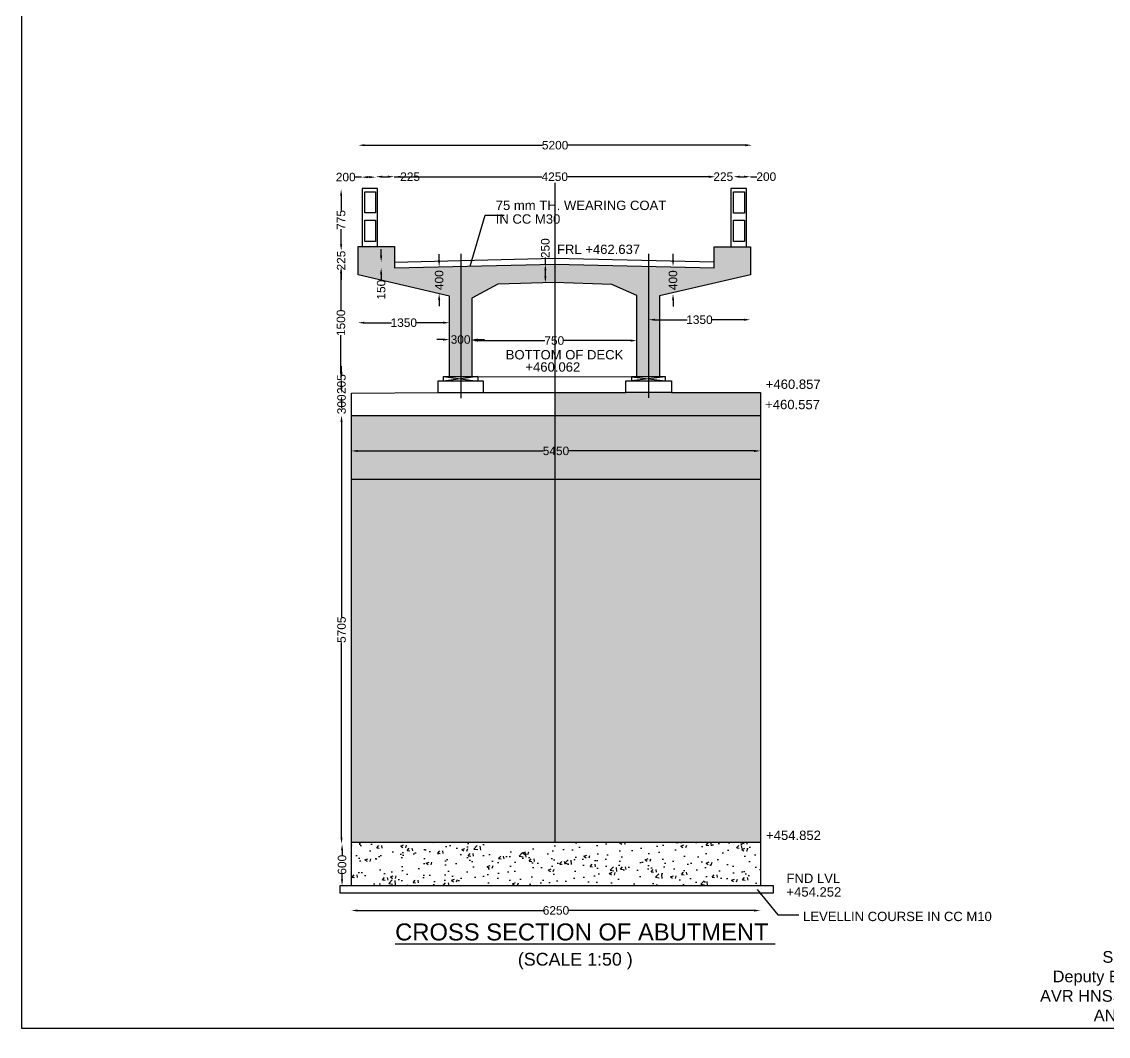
# Model space of a CAD drawing. Header units: millimetres. Extents: x 5124 to 2568158, y 2311 to 44431807.
# Drawn here: x 2534101 to 2546882, y 44407938 to 44419873 of the extents above; entities that cross this region are included whole.
import ezdxf

# ---------------------------------------------------------------- set-up
doc = ezdxf.new("R2010")
doc.units = ezdxf.units.MM
doc.header["$LTSCALE"] = 15
doc.header["$MEASUREMENT"] = 0
for name, color, linetype in [('DIMENSION', 7, 'Continuous'), ('DRAWING', 2, 'Continuous'), ('TEXT', 7, 'Continuous')]:
    doc.layers.add(name, color=color, linetype=linetype)
doc.styles.get("Standard").update_dxf_attribs({"font": 'arial.ttf', "height": 100})
doc.dimstyles.get("Standard").update_dxf_attribs({"dimtxt": 100, "dimasz": 75, "dimexe": 0.18, "dimexo": 0.0625, "dimgap": 0.09, "dimtad": 0, "dimdec": 0, "dimzin": 0, "dimdsep": 46, "dimtxsty": 'Standard', "dimcen": 0.09, "dimse1": 1, "dimse2": 1, "dimadec": 0, "dimazin": 0, "dimtfac": 1, "dimtdec": 0, "dimtofl": 0, "dimtmove": 0, "dimatfit": 3, "dimfxl": 1, "dimtolj": 1, "dimtzin": 0, "dimarcsym": 0})
pattern_1 = [(50, (0, 0), (358.6300913, -31.3760675), [37.5, -412.5]), (355, (0, 0), (-69.3756668, 376.096067), [30, -330]), (100.4514, (29.9, -2.6), (289.2546909, 344.719771), [31.870095, -350.571056]), (46.1842, (0, 100), (533.6205243, -82.759507), [56.25, -618.75]), (96.6356, (44.47, 93.1), (467.331353, 487.0589355), [47.805144, -525.8565]), (351.1842, (0, 100), (467.3309726, 487.0593005), [45, -495]), (21, (50, 75), (298.453526, -201.3094453), [37.5, -412.5]), (326, (50, 75), (121.657666, 362.5750225), [30, -330]), (71.4514, (74.87, 58.22), (420.1113143, 161.2652484), [31.870095, -350.571056]), (37.5, (0, 0), (6.07992766, 166.4469269), [0, -326, 0, -335, 0, -331.25]), (7.5, (0, 0), (131.5347687, 197.20585594), [0, -191, 0, -318.5, 0, -126.25]), (327.5, (-111.5, 0), (266.9112181, -11.27743587), [0, -125, 0, -390, 0, -517.5]), (317.5, (-161.5, 0), (291.5930847, 50.0524912), [0, -162.5, 0, -259, 0, -367.5])]

# ---------------------------------------------------------------- blocks, each defined once
blk = doc.blocks.new('*D54')
at = {"layer": 'Defpoints', "color": 0, "transparency": 16777216}
for p in [(2538061, 44418340), (2542689, 44418420), (2542689, 44418340)]:
    blk.add_point(p, dxfattribs=at)
at = {"layer": 'TEXT', "color": 0, "lineweight": -2, "transparency": 16777216}
for p, q in [((2538136, 44418420), (2540226, 44418420)), ((2542614, 44418420), (2540524, 44418420))]:
    blk.add_line(p, q, dxfattribs=at)
at = {"layer": 'TEXT', "color": 0, "transparency": 16777216}
for points in [[(2538136, 44418433), (2538136, 44418408), (2538061, 44418420)], [(2542614, 44418433), (2542614, 44418408), (2542689, 44418420)]]:
    blk.add_solid(points, dxfattribs=at)
at = {"layer": 'TEXT', "color": 0, "transparency": 16777216, "insert": (2540375, 44418420), "char_height": 100, "attachment_point": 5}
blk.add_mtext('\\A1;5200', dxfattribs=at)
blk = doc.blocks.new('*D55')
at = {"layer": 'Defpoints', "color": 0, "transparency": 16777216}
for p in [(2538098, 44418050), (2538266, 44418050), (2538266, 44418045)]:
    blk.add_point(p, dxfattribs=at)
at = {"layer": 'TEXT', "color": 0, "lineweight": -2, "transparency": 16777216}
for p, q in [((2538098, 44418045), (2538023, 44418045)), ((2538191, 44418045), (2538173, 44418045))]:
    blk.add_line(p, q, dxfattribs=at)
at = {"layer": 'TEXT', "color": 0, "transparency": 16777216}
for points in [[(2538173, 44418057), (2538173, 44418032), (2538098, 44418045)], [(2538191, 44418057), (2538191, 44418032), (2538266, 44418045)]]:
    blk.add_solid(points, dxfattribs=at)
at = {"layer": 'TEXT', "color": 0, "transparency": 16777216, "insert": (2537912, 44418045), "char_height": 100, "attachment_point": 5}
blk.add_mtext('\\A1;200', dxfattribs=at)
blk = doc.blocks.new('*D56')
at = {"layer": 'Defpoints', "color": 0, "transparency": 16777216}
for p in [(2538266, 44418050), (2538482, 44418050), (2538482, 44418050)]:
    blk.add_point(p, dxfattribs=at)
at = {"layer": 'TEXT', "color": 0, "lineweight": -2, "transparency": 16777216}
for p, q in [((2538341, 44418050), (2538407, 44418050)), ((2538482, 44418050), (2538557, 44418050))]:
    blk.add_line(p, q, dxfattribs=at)
at = {"layer": 'TEXT', "color": 0, "transparency": 16777216}
for points in [[(2538341, 44418062), (2538341, 44418037), (2538266, 44418050)], [(2538407, 44418062), (2538407, 44418037), (2538482, 44418050)]]:
    blk.add_solid(points, dxfattribs=at)
at = {"layer": 'TEXT', "color": 0, "transparency": 16777216, "insert": (2538669, 44418050), "char_height": 100, "attachment_point": 5}
blk.add_mtext('\\A1;225', dxfattribs=at)
blk = doc.blocks.new('*D57')
at = {"layer": 'Defpoints', "color": 0, "transparency": 16777216}
for p in [(2538482, 44418050), (2542261, 44418050), (2542261, 44418049)]:
    blk.add_point(p, dxfattribs=at)
at = {"layer": 'TEXT', "color": 0, "lineweight": -2, "transparency": 16777216}
for p, q in [((2538557, 44418049), (2540220, 44418049)), ((2542186, 44418049), (2540523, 44418049))]:
    blk.add_line(p, q, dxfattribs=at)
at = {"layer": 'TEXT', "color": 0, "transparency": 16777216}
for points in [[(2538557, 44418061), (2538557, 44418036), (2538482, 44418049)], [(2542186, 44418061), (2542186, 44418036), (2542261, 44418049)]]:
    blk.add_solid(points, dxfattribs=at)
at = {"layer": 'TEXT', "color": 0, "transparency": 16777216, "insert": (2540371, 44418049), "char_height": 100, "attachment_point": 5}
blk.add_mtext('\\A1;4250', dxfattribs=at)
blk = doc.blocks.new('*D58')
at = {"layer": 'Defpoints', "color": 0, "transparency": 16777216}
for p in [(2542255, 44418050), (2542472, 44418050), (2542472, 44418050)]:
    blk.add_point(p, dxfattribs=at)
at = {"layer": 'TEXT', "color": 0, "lineweight": -2, "transparency": 16777216}
for p, q in [((2542180, 44418050), (2542105, 44418050)), ((2542547, 44418050), (2542622, 44418050))]:
    blk.add_line(p, q, dxfattribs=at)
at = {"layer": 'TEXT', "color": 0, "transparency": 16777216}
for points in [[(2542180, 44418062), (2542180, 44418037), (2542255, 44418050)], [(2542547, 44418062), (2542547, 44418037), (2542472, 44418050)]]:
    blk.add_solid(points, dxfattribs=at)
at = {"layer": 'TEXT', "color": 0, "transparency": 16777216, "insert": (2542353, 44418050), "char_height": 100, "attachment_point": 5}
blk.add_mtext('\\A1;225', dxfattribs=at)
blk = doc.blocks.new('*D59')
at = {"layer": 'Defpoints', "color": 0, "transparency": 16777216}
for p in [(2542472, 44418050), (2542673, 44418054), (2542673, 44418050)]:
    blk.add_point(p, dxfattribs=at)
at = {"layer": 'TEXT', "color": 0, "lineweight": -2, "transparency": 16777216}
for p, q in [((2542547, 44418050), (2542598, 44418050)), ((2542673, 44418050), (2542748, 44418050))]:
    blk.add_line(p, q, dxfattribs=at)
at = {"layer": 'TEXT', "color": 0, "transparency": 16777216}
for points in [[(2542547, 44418062), (2542547, 44418037), (2542472, 44418050)], [(2542598, 44418062), (2542598, 44418037), (2542673, 44418050)]]:
    blk.add_solid(points, dxfattribs=at)
at = {"layer": 'TEXT', "color": 0, "transparency": 16777216, "insert": (2542859, 44418050), "char_height": 100, "attachment_point": 5}
blk.add_mtext('\\A1;200', dxfattribs=at)
blk = doc.blocks.new('*D60')
at = {"layer": 'Defpoints', "color": 0, "transparency": 16777216}
for p in [(2537872, 44417901), (2537858, 44417181), (2537867, 44417181)]:
    blk.add_point(p, dxfattribs=at)
at = {"layer": 'TEXT', "color": 0, "lineweight": -2, "transparency": 16777216}
for p, q in [((2537858, 44417826), (2537858, 44417652)), ((2537858, 44417256), (2537858, 44417431))]:
    blk.add_line(p, q, dxfattribs=at)
at = {"layer": 'TEXT', "color": 0, "transparency": 16777216}
for points in [[(2537845, 44417826), (2537870, 44417826), (2537858, 44417901)], [(2537845, 44417256), (2537870, 44417256), (2537858, 44417181)]]:
    blk.add_solid(points, dxfattribs=at)
at = {"layer": 'TEXT', "color": 0, "transparency": 16777216, "insert": (2537858, 44417541), "char_height": 100, "attachment_point": 5, "rotation": 90}
blk.add_mtext('\\A1;775', dxfattribs=at)
blk = doc.blocks.new('*D61')
at = {"layer": 'Defpoints', "color": 0, "transparency": 16777216}
for p in [(2537858, 44417181), (2537858, 44416988), (2537859, 44416988)]:
    blk.add_point(p, dxfattribs=at)
at = {"layer": 'TEXT', "color": 0, "lineweight": -2, "transparency": 16777216}
for p, q in [((2537859, 44417256), (2537859, 44417331)), ((2537859, 44416913), (2537859, 44416838))]:
    blk.add_line(p, q, dxfattribs=at)
at = {"layer": 'TEXT', "color": 0, "transparency": 16777216}
for points in [[(2537846, 44417256), (2537871, 44417256), (2537859, 44417181)], [(2537846, 44416913), (2537871, 44416913), (2537859, 44416988)]]:
    blk.add_solid(points, dxfattribs=at)
at = {"layer": 'TEXT', "color": 0, "transparency": 16777216, "insert": (2537859, 44417063), "char_height": 100, "attachment_point": 5, "rotation": 90}
blk.add_mtext('\\A1;225', dxfattribs=at)
blk = doc.blocks.new('*D62')
at = {"layer": 'Defpoints', "color": 0, "transparency": 16777216}
for p in [(2537858, 44416988), (2537856, 44415673), (2537858, 44415673)]:
    blk.add_point(p, dxfattribs=at)
at = {"layer": 'TEXT', "color": 0, "lineweight": -2, "transparency": 16777216}
for p, q in [((2537856, 44416913), (2537856, 44416475)), ((2537856, 44415748), (2537856, 44416186))]:
    blk.add_line(p, q, dxfattribs=at)
at = {"layer": 'TEXT', "color": 0, "transparency": 16777216}
for points in [[(2537844, 44416913), (2537869, 44416913), (2537856, 44416988)], [(2537844, 44415748), (2537869, 44415748), (2537856, 44415673)]]:
    blk.add_solid(points, dxfattribs=at)
at = {"layer": 'TEXT', "color": 0, "transparency": 16777216, "insert": (2537856, 44416331), "char_height": 100, "attachment_point": 5, "rotation": 90}
blk.add_mtext('\\A1;1500', dxfattribs=at)
blk = doc.blocks.new('*D63')
at = {"layer": 'Defpoints', "color": 0, "transparency": 16777216}
for p in [(2537858, 44415673), (2537858, 44415477), (2537862, 44415477)]:
    blk.add_point(p, dxfattribs=at)
at = {"layer": 'TEXT', "color": 0, "lineweight": -2, "transparency": 16777216}
for p, q in [((2537862, 44415748), (2537862, 44415823)), ((2537862, 44415402), (2537862, 44415327))]:
    blk.add_line(p, q, dxfattribs=at)
at = {"layer": 'TEXT', "color": 0, "transparency": 16777216}
for points in [[(2537850, 44415748), (2537875, 44415748), (2537862, 44415673)], [(2537850, 44415402), (2537875, 44415402), (2537862, 44415477)]]:
    blk.add_solid(points, dxfattribs=at)
at = {"layer": 'TEXT', "color": 0, "transparency": 16777216, "insert": (2537862, 44415610), "char_height": 100, "attachment_point": 5, "rotation": 90}
blk.add_mtext('\\A1;205', dxfattribs=at)
blk = doc.blocks.new('*D64')
at = {"layer": 'Defpoints', "color": 0, "transparency": 16777216}
for p in [(2537979, 44415503), (2537863, 44415241), (2537979, 44415241)]:
    blk.add_point(p, dxfattribs=at)
at = {"layer": 'TEXT', "color": 0, "lineweight": -2, "transparency": 16777216}
for p, q in [((2537863, 44415578), (2537863, 44415653)), ((2537863, 44415166), (2537863, 44415091))]:
    blk.add_line(p, q, dxfattribs=at)
at = {"layer": 'TEXT', "color": 0, "transparency": 16777216}
for points in [[(2537850, 44415578), (2537875, 44415578), (2537863, 44415503)], [(2537850, 44415166), (2537875, 44415166), (2537863, 44415241)]]:
    blk.add_solid(points, dxfattribs=at)
at = {"layer": 'TEXT', "color": 0, "transparency": 16777216, "insert": (2537863, 44415372), "char_height": 100, "attachment_point": 5, "rotation": 90}
blk.add_mtext('\\A1;300', dxfattribs=at)
blk = doc.blocks.new('*D65')
at = {"layer": 'Defpoints', "color": 0, "transparency": 16777216}
for p in [(2537863, 44415241), (2537863, 44410200), (2537863, 44410200)]:
    blk.add_point(p, dxfattribs=at)
at = {"layer": 'TEXT', "color": 0, "lineweight": -2, "transparency": 16777216}
for p, q in [((2537863, 44415166), (2537863, 44412870)), ((2537863, 44410275), (2537863, 44412571))]:
    blk.add_line(p, q, dxfattribs=at)
at = {"layer": 'TEXT', "color": 0, "transparency": 16777216}
for points in [[(2537850, 44415166), (2537875, 44415166), (2537863, 44415241)], [(2537850, 44410275), (2537875, 44410275), (2537863, 44410200)]]:
    blk.add_solid(points, dxfattribs=at)
at = {"layer": 'TEXT', "color": 0, "transparency": 16777216, "insert": (2537863, 44412721), "char_height": 100, "attachment_point": 5, "rotation": 90}
blk.add_mtext('\\A1;5705', dxfattribs=at)
blk = doc.blocks.new('*D66')
at = {"layer": 'Defpoints', "color": 0, "transparency": 16777216}
for p in [(2537863, 44410200), (2537863, 44409711), (2537869, 44409711)]:
    blk.add_point(p, dxfattribs=at)
at = {"layer": 'TEXT', "color": 0, "lineweight": -2, "transparency": 16777216}
for p, q in [((2537869, 44410125), (2537869, 44410066)), ((2537869, 44409786), (2537869, 44409845))]:
    blk.add_line(p, q, dxfattribs=at)
at = {"layer": 'TEXT', "color": 0, "transparency": 16777216}
for points in [[(2537856, 44410125), (2537881, 44410125), (2537869, 44410200)], [(2537856, 44409786), (2537881, 44409786), (2537869, 44409711)]]:
    blk.add_solid(points, dxfattribs=at)
at = {"layer": 'TEXT', "color": 0, "transparency": 16777216, "insert": (2537869, 44409956), "char_height": 100, "attachment_point": 5, "rotation": 90}
blk.add_mtext('\\A1;600', dxfattribs=at)
blk = doc.blocks.new('*D67')
at = {"layer": 'Defpoints', "color": 0, "transparency": 16777216}
for p in [(2537979, 44409711), (2542791, 44409711), (2542791, 44409418)]:
    blk.add_point(p, dxfattribs=at)
at = {"layer": 'TEXT', "color": 0, "lineweight": -2, "transparency": 16777216}
for p, q in [((2538054, 44409418), (2540235, 44409418)), ((2542716, 44409418), (2540534, 44409418))]:
    blk.add_line(p, q, dxfattribs=at)
at = {"layer": 'TEXT', "color": 0, "transparency": 16777216}
for points in [[(2538054, 44409430), (2538054, 44409405), (2537979, 44409418)], [(2542716, 44409430), (2542716, 44409405), (2542791, 44409418)]]:
    blk.add_solid(points, dxfattribs=at)
at = {"layer": 'TEXT', "color": 0, "transparency": 16777216, "insert": (2540385, 44409418), "char_height": 100, "attachment_point": 5}
blk.add_mtext('\\A1;6250', dxfattribs=at)
blk = doc.blocks.new('*D68')
at = {"layer": 'Defpoints', "color": 0, "transparency": 16777216}
for p in [(2538057, 44416332), (2539133, 44416332), (2539133, 44416332)]:
    blk.add_point(p, dxfattribs=at)
at = {"layer": 'TEXT', "color": 0, "lineweight": -2, "transparency": 16777216}
for p, q in [((2538132, 44416332), (2538451, 44416332)), ((2539058, 44416332), (2538740, 44416332))]:
    blk.add_line(p, q, dxfattribs=at)
at = {"layer": 'TEXT', "color": 0, "transparency": 16777216}
for points in [[(2538132, 44416345), (2538132, 44416320), (2538057, 44416332)], [(2539058, 44416345), (2539058, 44416320), (2539133, 44416332)]]:
    blk.add_solid(points, dxfattribs=at)
at = {"layer": 'TEXT', "color": 0, "transparency": 16777216, "insert": (2538595, 44416332), "char_height": 100, "attachment_point": 5}
blk.add_mtext('\\A1;1350', dxfattribs=at)
blk = doc.blocks.new('*D69')
at = {"layer": 'Defpoints', "color": 0, "transparency": 16777216}
for p in [(2539133, 44416125), (2539394, 44416134), (2539394, 44416125)]:
    blk.add_point(p, dxfattribs=at)
at = {"layer": 'TEXT', "color": 0, "lineweight": -2, "transparency": 16777216}
for p, q in [((2539058, 44416134), (2538983, 44416134)), ((2539469, 44416134), (2539544, 44416134))]:
    blk.add_line(p, q, dxfattribs=at)
at = {"layer": 'TEXT', "color": 0, "transparency": 16777216}
for points in [[(2539058, 44416146), (2539058, 44416121), (2539133, 44416134)], [(2539469, 44416146), (2539469, 44416121), (2539394, 44416134)]]:
    blk.add_solid(points, dxfattribs=at)
at = {"layer": 'TEXT', "color": 0, "transparency": 16777216, "insert": (2539263, 44416134), "char_height": 100, "attachment_point": 5}
blk.add_mtext('\\A1;300', dxfattribs=at)
blk = doc.blocks.new('*D70')
at = {"layer": 'Defpoints', "color": 0, "transparency": 16777216}
for p in [(2541337, 44416175), (2539394, 44416134), (2541337, 44416122)]:
    blk.add_point(p, dxfattribs=at)
at = {"layer": 'TEXT', "color": 0, "lineweight": -2, "transparency": 16777216}
for p, q in [((2539469, 44416122), (2540255, 44416122)), ((2541262, 44416122), (2540475, 44416122))]:
    blk.add_line(p, q, dxfattribs=at)
at = {"layer": 'TEXT', "color": 0, "transparency": 16777216}
for points in [[(2539469, 44416134), (2539469, 44416109), (2539394, 44416122)], [(2541262, 44416134), (2541262, 44416109), (2541337, 44416122)]]:
    blk.add_solid(points, dxfattribs=at)
at = {"layer": 'TEXT', "color": 0, "transparency": 16777216, "insert": (2540365, 44416122), "char_height": 100, "attachment_point": 5}
blk.add_mtext('\\A1;750', dxfattribs=at)
blk = doc.blocks.new('*D71')
at = {"layer": 'Defpoints', "color": 0, "transparency": 16777216}
for p in [(2539011, 44416990), (2539017, 44416990), (2539000, 44416676)]:
    blk.add_point(p, dxfattribs=at)
at = {"layer": 'TEXT', "color": 0, "lineweight": -2, "transparency": 16777216}
for p, q in [((2539011, 44417065), (2539011, 44417140)), ((2539011, 44416601), (2539011, 44416526))]:
    blk.add_line(p, q, dxfattribs=at)
at = {"layer": 'TEXT', "color": 0, "transparency": 16777216}
for points in [[(2538998, 44417065), (2539023, 44417065), (2539011, 44416990)], [(2538998, 44416601), (2539023, 44416601), (2539011, 44416676)]]:
    blk.add_solid(points, dxfattribs=at)
at = {"layer": 'TEXT', "color": 0, "transparency": 16777216, "insert": (2539011, 44416833), "char_height": 100, "attachment_point": 5, "rotation": 90}
blk.add_mtext('\\A1;400', dxfattribs=at)
blk = doc.blocks.new('*D72')
at = {"layer": 'Defpoints', "color": 0, "transparency": 16777216}
for p in [(2538484, 44417046), (2538329, 44416977), (2538484, 44416977)]:
    blk.add_point(p, dxfattribs=at)
at = {"layer": 'TEXT', "color": 0, "lineweight": -2, "transparency": 16777216}
for p, q in [((2538329, 44417121), (2538329, 44417196)), ((2538329, 44416902), (2538329, 44416827))]:
    blk.add_line(p, q, dxfattribs=at)
at = {"layer": 'TEXT', "color": 0, "transparency": 16777216}
for points in [[(2538316, 44417121), (2538341, 44417121), (2538329, 44417046)], [(2538316, 44416902), (2538341, 44416902), (2538329, 44416977)]]:
    blk.add_solid(points, dxfattribs=at)
at = {"layer": 'TEXT', "color": 0, "transparency": 16777216, "insert": (2538329, 44416721), "char_height": 100, "attachment_point": 5, "rotation": 90}
blk.add_mtext('\\A1;150', dxfattribs=at)
blk = doc.blocks.new('*D73')
at = {"layer": 'Defpoints', "color": 0, "transparency": 16777216}
for p in [(2540260, 44417023), (2540365, 44417023), (2540371, 44416803)]:
    blk.add_point(p, dxfattribs=at)
at = {"layer": 'TEXT', "color": 0, "lineweight": -2, "transparency": 16777216}
for p, q in [((2540260, 44417023), (2540260, 44417098)), ((2540260, 44416878), (2540260, 44416948))]:
    blk.add_line(p, q, dxfattribs=at)
at = {"layer": 'TEXT', "color": 0, "transparency": 16777216}
for points in [[(2540248, 44416948), (2540273, 44416948), (2540260, 44417023)], [(2540248, 44416878), (2540273, 44416878), (2540260, 44416803)]]:
    blk.add_solid(points, dxfattribs=at)
at = {"layer": 'TEXT', "color": 0, "transparency": 16777216, "insert": (2540260, 44417209), "char_height": 100, "attachment_point": 5, "rotation": 90}
blk.add_mtext('\\A1;250', dxfattribs=at)
blk = doc.blocks.new('*D74')
at = {"layer": 'Defpoints', "color": 0, "transparency": 16777216}
for p in [(2541475, 44416358), (2542671, 44416367), (2542671, 44416358)]:
    blk.add_point(p, dxfattribs=at)
at = {"layer": 'TEXT', "color": 0, "lineweight": -2, "transparency": 16777216}
for p, q in [((2541550, 44416367), (2541928, 44416367)), ((2542596, 44416367), (2542217, 44416367))]:
    blk.add_line(p, q, dxfattribs=at)
at = {"layer": 'TEXT', "color": 0, "transparency": 16777216}
for points in [[(2541550, 44416380), (2541550, 44416355), (2541475, 44416367)], [(2542596, 44416380), (2542596, 44416355), (2542671, 44416367)]]:
    blk.add_solid(points, dxfattribs=at)
at = {"layer": 'TEXT', "color": 0, "transparency": 16777216, "insert": (2542073, 44416367), "char_height": 100, "attachment_point": 5}
blk.add_mtext('\\A1;1350', dxfattribs=at)
blk = doc.blocks.new('*D75')
at = {"layer": 'Defpoints', "color": 0, "transparency": 16777216}
for p in [(2541704, 44416992), (2541712, 44416672), (2541762, 44416672)]:
    blk.add_point(p, dxfattribs=at)
at = {"layer": 'TEXT', "color": 0, "lineweight": -2, "transparency": 16777216}
for p, q in [((2541762, 44417067), (2541762, 44417142)), ((2541762, 44416597), (2541762, 44416522))]:
    blk.add_line(p, q, dxfattribs=at)
at = {"layer": 'TEXT', "color": 0, "transparency": 16777216}
for points in [[(2541750, 44417067), (2541775, 44417067), (2541762, 44416992)], [(2541750, 44416597), (2541775, 44416597), (2541762, 44416672)]]:
    blk.add_solid(points, dxfattribs=at)
at = {"layer": 'TEXT', "color": 0, "transparency": 16777216, "insert": (2541762, 44416832), "char_height": 100, "attachment_point": 5, "rotation": 90}
blk.add_mtext('\\A1;400', dxfattribs=at)
blk = doc.blocks.new('*D76')
at = {"layer": 'Defpoints', "color": 0, "transparency": 16777216}
for p in [(2542791, 44414824), (2537979, 44414491), (2542791, 44414491)]:
    blk.add_point(p, dxfattribs=at)
at = {"layer": 'TEXT', "color": 0, "lineweight": -2, "transparency": 16777216}
for p, q in [((2538054, 44414824), (2540235, 44414824)), ((2542716, 44414824), (2540534, 44414824))]:
    blk.add_line(p, q, dxfattribs=at)
at = {"layer": 'TEXT', "color": 0, "transparency": 16777216}
for points in [[(2538054, 44414836), (2538054, 44414811), (2537979, 44414824)], [(2542716, 44414836), (2542716, 44414811), (2542791, 44414824)]]:
    blk.add_solid(points, dxfattribs=at)
at = {"layer": 'TEXT', "color": 0, "transparency": 16777216, "insert": (2540385, 44414824), "char_height": 100, "attachment_point": 5}
blk.add_mtext('\\A1;5450', dxfattribs=at)

msp = doc.modelspace()

# ---------------------------------------------------------------- hatches: boundary and pattern name
at = {"layer": 'TEXT'}
h = msp.add_hatch(dxfattribs=at)
h.set_pattern_fill('AR-CONC,_O', color=0, scale=50)
h.set_pattern_definition(pattern_1)
h.paths.add_polyline_path([(2550702.8, 44410677.1), (2551227.7, 44410677.1), (2551220.2, 44417456.3), (2550691.6, 44417456.3)])
h.paths.add_polyline_path([(2549591.8, 44410677.1), (2550702.8, 44410677.1), (2550691.6, 44417456.3)])
h.paths.add_polyline_path([(2540370.7, 44410221.8), (2542790.6, 44410221.8), (2542790.6, 44414491.1), (2540370.7, 44414491.1)])
h.paths.add_polyline_path([(2537978.5, 44410221.8), (2540370.7, 44410221.8), (2540370.7, 44414491.1), (2537978.5, 44414491.1)])
h.paths.add_polyline_path([(2540370.7, 44414491.1), (2540370.7, 44415241.5), (2537978.5, 44415241.5), (2537978.5, 44414491.1)])
h.paths.add_polyline_path([(2540370.7, 44415241.5), (2540370.7, 44414491.1), (2542790.6, 44414491.1), (2542790.6, 44415241.5)])
h.paths.add_polyline_path([(2542790.6, 44415241.5), (2542790.6, 44415510.7), (2541742.8, 44415510.7), (2541207.4, 44415510.7), (2540370.7, 44415510.7), (2540370.7, 44415241.5)])
h.paths.add_polyline_path([(2550829.5, 44410857.4), (2551100.6, 44410857.4), (2551100.6, 44410705.2), (2550829.5, 44410705.2)], flags=24)
h.paths.add_polyline_path([(2549977.7, 44410857.4), (2550316.6, 44410857.4), (2550316.6, 44410705.2), (2549977.7, 44410705.2)], flags=24)
h.paths.add_polyline_path([(2540210.4, 44414899.9), (2540558.7, 44414899.9), (2540558.7, 44414747.8), (2540210.4, 44414747.8)], flags=9)
h.paths.add_polyline_path([(2550820.4, 44417825.9), (2551091.5, 44417825.9), (2551091.5, 44417673.8), (2550820.4, 44417673.8)], flags=9)
h.paths.add_polyline_path([(2551063.3, 44409910.5), (2551412.2, 44409910.5), (2551412.2, 44409758.4), (2551063.3, 44409758.4)], flags=9)
h.paths.add_polyline_path([(2549280.5, 44410855.6), (2549551.1, 44410855.6), (2549551.1, 44410703.5), (2549280.5, 44410703.5)], flags=9)
h.paths.add_polyline_path([(2551882.2, 44410857.4), (2552232.2, 44410857.4), (2552232.2, 44410705.2), (2551882.2, 44410705.2)], flags=9)
h.paths.add_polyline_path([(2552946.6, 44410857.4), (2553217.2, 44410857.4), (2553217.2, 44410705.2), (2552946.6, 44410705.2)], flags=9)
h.paths.add_polyline_path([(2540200.7, 44418496.3), (2540549, 44418496.3), (2540549, 44418344.1), (2540200.7, 44418344.1)], flags=9)
h.paths.add_polyline_path([(2540195.2, 44418124.9), (2540547.5, 44418124.9), (2540547.5, 44417972.8), (2540195.2, 44417972.8)], flags=9)
h.paths.add_polyline_path([(2542215.9, 44418126), (2542489.3, 44418126), (2542489.3, 44417973.9), (2542215.9, 44417973.9)], flags=9)
h.paths.add_polyline_path([(2542722.8, 44418126), (2542995.1, 44418126), (2542995.1, 44417973.9), (2542722.8, 44417973.9)], flags=9)
h.paths.add_polyline_path([(2540210.1, 44409493.7), (2540559, 44409493.7), (2540559, 44409341.5), (2540210.1, 44409341.5)], flags=9)
h.paths.add_polyline_path([(2540230.3, 44416197.8), (2540500.1, 44416197.8), (2540500.1, 44416045.7), (2540230.3, 44416045.7)], flags=9)
h.paths.add_polyline_path([(2540184.3, 44417072.7), (2540184.3, 44417345), (2540336.5, 44417345), (2540336.5, 44417072.7)], flags=9)
h.paths.add_polyline_path([(2541903.2, 44416443.5), (2542242.1, 44416443.5), (2542242.1, 44416291.4), (2541903.2, 44416291.4)], flags=9)
h.paths.add_polyline_path([(2541686.4, 44416694.6), (2541686.4, 44416969.2), (2541838.5, 44416969.2), (2541838.5, 44416694.6)], flags=9)
h.paths.add_polyline_path([(2565689.3, 44431271.9), (2568106.1, 44431271.9), (2568106.1, 44431582.3), (2565689.3, 44431582.3)], flags=9)
h.paths.add_polyline_path([(2559103.5, 44431297.7), (2560138.4, 44431297.7), (2560138.4, 44431608.2), (2559103.5, 44431608.2)], flags=9)
h.paths.add_polyline_path([(2559025, 44431216.8), (2567866.7, 44431216.8), (2567866.7, 44415750.3), (2559025, 44415750.3)], flags=9)
h.paths.add_polyline_path([(2550432.8, 44407938.3), (2552066.8, 44407938.3), (2552066.8, 44408180.9), (2550432.8, 44408180.9)], flags=9)
h.paths.add_polyline_path([(2557433.4, 44408262), (2558622.6, 44408262), (2558622.6, 44408452.7), (2557433.4, 44408452.7)], flags=9)
h.paths.add_polyline_path([(2557115.5, 44408480.3), (2559578.5, 44408480.3), (2559578.5, 44408708.2), (2557115.5, 44408708.2)], flags=9)
h.paths.add_polyline_path([(2557220.1, 44408823.3), (2559370, 44408823.3), (2559370, 44409069.3), (2557220.1, 44409069.3)], flags=9)
h.paths.add_polyline_path([(2546303, 44408072), (2548764.8, 44408072), (2548764.8, 44408266), (2546303, 44408266)], flags=9)
h.paths.add_polyline_path([(2546435.8, 44408314), (2548671.6, 44408314), (2548671.6, 44408556.6), (2546435.8, 44408556.6)], flags=9)
h.paths.add_polyline_path([(2559785.2, 44413013.7), (2566500.8, 44413013.7), (2566500.8, 44413246.6), (2559785.2, 44413246.6)], flags=9)
h.paths.add_polyline_path([(2559802.8, 44413664.6), (2566518.4, 44413664.6), (2566518.4, 44413897.4), (2559802.8, 44413897.4)], flags=9)
h.paths.add_polyline_path([(2557225.1, 44411959.1), (2558890.1, 44411959.1), (2558890.1, 44412226.1), (2557225.1, 44412226.1)], flags=9)
h.paths.add_polyline_path([(2556577.3, 44412192.5), (2560282.1, 44412192.5), (2560282.1, 44412464.2), (2556577.3, 44412464.2)], flags=9)
h.paths.add_polyline_path([(2556509, 44412415.4), (2559639.1, 44412415.4), (2559639.1, 44412755.1), (2556509, 44412755.1)], flags=9)
h.paths.add_polyline_path([(2556710.3, 44413618.1), (2557917.7, 44413618.1), (2557917.7, 44413812.1), (2556710.3, 44413812.1)], flags=9)
h.paths.add_polyline_path([(2556683.6, 44413255.5), (2557708.9, 44413255.5), (2557708.9, 44413449.5), (2556683.6, 44413449.5)], flags=9)
h.paths.add_polyline_path([(2562338.7, 44415055.8), (2567534, 44415055.8), (2567534, 44415366.2), (2562338.7, 44415366.2)], flags=9)
h.paths.add_polyline_path([(2553571, 44409971), (2554127, 44409971), (2554127, 44410124.1), (2553571, 44410124.1)], flags=9)
h.paths.add_polyline_path([(2553571.5, 44410133.8), (2554196, 44410133.8), (2554196, 44410283.8), (2553571.5, 44410283.8)], flags=9)
h.paths.add_polyline_path([(2553460, 44410905), (2554097.6, 44410905), (2554097.6, 44411058.1), (2553460, 44411058.1)], flags=9)
h.paths.add_polyline_path([(2551248.7, 44417451.5), (2552266.7, 44417451.5), (2552266.7, 44417604.6), (2551248.7, 44417604.6)], flags=9)
h.paths.add_polyline_path([(2543266, 44409265.4), (2545336.2, 44409265.4), (2545336.2, 44409420.7), (2543266, 44409420.7)], flags=9)
h.paths.add_polyline_path([(2543071, 44409554.1), (2543708.6, 44409554.1), (2543708.6, 44409707.2), (2543071, 44409707.2)], flags=9)
h.paths.add_polyline_path([(2543071.5, 44409716.9), (2543696, 44409716.9), (2543696, 44409867), (2543071.5, 44409867)], flags=9)
h.paths.add_polyline_path([(2542831.3, 44410220.3), (2543469, 44410220.3), (2543469, 44410373.5), (2542831.3, 44410373.5)], flags=9)
h.paths.add_polyline_path([(2542820.3, 44415287.7), (2543457.9, 44415287.7), (2543457.9, 44415440.8), (2542820.3, 44415440.8)], flags=9)
h.paths.add_polyline_path([(2542827.9, 44415526.7), (2543465.5, 44415526.7), (2543465.5, 44415679.9), (2542827.9, 44415679.9)], flags=9)
h.paths.add_polyline_path([(2539999.9, 44415729.4), (2540637.5, 44415729.4), (2540637.5, 44415882.5), (2539999.9, 44415882.5)], flags=9)
h.paths.add_polyline_path([(2539768.5, 44415872.9), (2541116.3, 44415872.9), (2541116.3, 44416028.1), (2539768.5, 44416028.1)], flags=9)
h.paths.add_polyline_path([(2540371.3, 44417113.2), (2541311.6, 44417113.2), (2541311.6, 44417266.4), (2540371.3, 44417266.4)], flags=9)
h.paths.add_polyline_path([(2539650.6, 44417469.5), (2540432.1, 44417469.5), (2540432.1, 44417624.7), (2539650.6, 44417624.7)], flags=9)
h.paths.add_polyline_path([(2539650.6, 44417630.2), (2541565.1, 44417630.2), (2541565.1, 44417785.4), (2539650.6, 44417785.4)], flags=9)
h.paths.add_polyline_path([(2551222.2, 44421301.5), (2552003.6, 44421301.5), (2552003.6, 44421456.7), (2551222.2, 44421456.7)], flags=9)
h.paths.add_polyline_path([(2555219.7, 44420722.9), (2557235.6, 44420722.9), (2557235.6, 44420878.1), (2555219.7, 44420878.1)], flags=9)
h.paths.add_polyline_path([(2555040.2, 44421018), (2555677.8, 44421018), (2555677.8, 44421171.2), (2555040.2, 44421171.2)], flags=9)
h.paths.add_polyline_path([(2555040.7, 44421180.9), (2555704, 44421180.9), (2555704, 44421330.9), (2555040.7, 44421330.9)], flags=9)
h.paths.add_polyline_path([(2554735.9, 44421803.5), (2555373.5, 44421803.5), (2555373.5, 44421956.7), (2554735.9, 44421956.7)], flags=9)
h.paths.add_polyline_path([(2555658.8, 44422115.9), (2556983.6, 44422115.9), (2556983.6, 44422271.1), (2555658.8, 44422271.1)], flags=9)
h.paths.add_polyline_path([(2555658.8, 44422276.5), (2556440.3, 44422276.5), (2556440.3, 44422431.7), (2555658.8, 44422431.7)], flags=9)
h.paths.add_polyline_path([(2554139.5, 44422828.1), (2555127.2, 44422828.1), (2555127.2, 44422983.3), (2554139.5, 44422983.3)], flags=9)
h.paths.add_polyline_path([(2554331.5, 44423711.1), (2554693.3, 44423711.1), (2554693.3, 44423864.3), (2554331.5, 44423864.3)], flags=9)
h.paths.add_polyline_path([(2551737.1, 44423987.6), (2551737.1, 44426404.3), (2551426.7, 44426404.3), (2551426.7, 44423987.6)], flags=9)
h.paths.add_polyline_path([(2554519.5, 44426486.4), (2555452.8, 44426486.4), (2555452.8, 44426641.6), (2554519.5, 44426641.6)], flags=9)
h.paths.add_polyline_path([(2553841.1, 44427081.2), (2554478.8, 44427081.2), (2554478.8, 44427234.4), (2553841.1, 44427234.4)], flags=9)
h.paths.add_polyline_path([(2553764.1, 44427368.3), (2554401.7, 44427368.3), (2554401.7, 44427521.4), (2553764.1, 44427521.4)], flags=9)
h.paths.add_polyline_path([(2551227, 44427624.6), (2551864.6, 44427624.6), (2551864.6, 44427777.8), (2551227, 44427777.8)], flags=9)
h.paths.add_polyline_path([(2551245.3, 44427769.4), (2552554.3, 44427769.4), (2552554.3, 44427924.6), (2551245.3, 44427924.6)], flags=9)
h.paths.add_polyline_path([(2551938.5, 44429222.9), (2552917.6, 44429222.9), (2552917.6, 44429376.1), (2551938.5, 44429376.1)], flags=9)
h.paths.add_polyline_path([(2551133.5, 44429579.4), (2551914.9, 44429579.4), (2551914.9, 44429734.6), (2551133.5, 44429734.6)], flags=9)
h.paths.add_polyline_path([(2551133.5, 44429740.1), (2553009.2, 44429740.1), (2553009.2, 44429895.3), (2551133.5, 44429895.3)], flags=9)
h.paths.add_polyline_path([(2535011.9, 44421701.9), (2535649.5, 44421701.9), (2535649.5, 44421855.1), (2535011.9, 44421855.1)], flags=9)
h.paths.add_polyline_path([(2535011.9, 44422209.3), (2535649.5, 44422209.3), (2535649.5, 44422362.5), (2535011.9, 44422362.5)], flags=9)
h.paths.add_polyline_path([(2551475.8, 44419939.2), (2552925.2, 44419939.2), (2552925.2, 44420234.3), (2551475.8, 44420234.3)], flags=9)
h.paths.add_polyline_path([(2550531.5, 44408890.7), (2551980.9, 44408890.7), (2551980.9, 44409185.8), (2550531.5, 44409185.8)], flags=9)
h.paths.add_polyline_path([(2539887.8, 44408676.4), (2541337.2, 44408676.4), (2541337.2, 44408971.6), (2539887.8, 44408971.6)], flags=9)
h.paths.add_polyline_path([(2540042.7, 44420084.8), (2541492.1, 44420084.8), (2541492.1, 44420380), (2540042.7, 44420380)], flags=9)
h.paths.add_polyline_path([(2549972.9, 44420262.5), (2553662.5, 44420262.5), (2553662.5, 44420573), (2549972.9, 44420573)], flags=9)
h.paths.add_polyline_path([(2549622.6, 44409217.9), (2553591.5, 44409217.9), (2553591.5, 44409528.3), (2549622.6, 44409528.3)], flags=9)
h.paths.add_polyline_path([(2538441.7, 44409010.4), (2543015.9, 44409010.4), (2543015.9, 44409320.8), (2538441.7, 44409320.8)], flags=9)
h.paths.add_polyline_path([(2539206.5, 44420363.6), (2542709.4, 44420363.6), (2542709.4, 44420674.1), (2539206.5, 44420674.1)], flags=9)
h.paths.add_polyline_path([(2543721.3, 44421311.8), (2545939, 44421311.8), (2545939, 44421467), (2543721.3, 44421467)], flags=9)
h.paths.add_polyline_path([(2543560.8, 44421617.7), (2544198.4, 44421617.7), (2544198.4, 44421770.9), (2543560.8, 44421770.9)], flags=9)
h.paths.add_polyline_path([(2543561.3, 44421780.6), (2544224.6, 44421780.6), (2544224.6, 44421930.6), (2543561.3, 44421930.6)], flags=9)
h.paths.add_polyline_path([(2543293.8, 44422295), (2543931.4, 44422295), (2543931.4, 44422448.2), (2543293.8, 44422448.2)], flags=9)
h.paths.add_polyline_path([(2539153.8, 44421981.5), (2541456.5, 44421981.5), (2541456.5, 44422136.7), (2539153.8, 44422136.7)], flags=9)
h.paths.add_polyline_path([(2539770.3, 44425363.8), (2541320.2, 44425363.8), (2541320.2, 44425519), (2539770.3, 44425519)], flags=9)
h.paths.add_polyline_path([(2540042.5, 44427424.1), (2541227.6, 44427424.1), (2541227.6, 44427579.3), (2540042.5, 44427579.3)], flags=9)
h.paths.add_polyline_path([(2542952.1, 44427869.9), (2544300, 44427869.9), (2544300, 44428025.1), (2542952.1, 44428025.1)], flags=9)
h.paths.add_polyline_path([(2542601.9, 44428204.9), (2543476.4, 44428204.9), (2543476.4, 44428360.1), (2542601.9, 44428360.1)], flags=9)
h.paths.add_polyline_path([(2541184.4, 44427894.8), (2541989, 44427894.8), (2541989, 44428050), (2541184.4, 44428050)], flags=9)
h.paths.add_polyline_path([(2540939.3, 44428508.4), (2541891.4, 44428508.4), (2541891.4, 44428663.6), (2540939.3, 44428663.6)], flags=9)
h.paths.add_polyline_path([(2540798.2, 44428458.6), (2540925.9, 44428458.6), (2540925.9, 44428608.6), (2540798.2, 44428608.6)], flags=9)
h.paths.add_polyline_path([(2540745.2, 44428478.3), (2540897.8, 44428478.3), (2540897.8, 44428633.5), (2540745.2, 44428633.5)], flags=9)
h.paths.add_polyline_path([(2535187.2, 44429157.8), (2536169.9, 44429157.8), (2536169.9, 44429310.9), (2535187.2, 44429310.9)], flags=9)
h.paths.add_polyline_path([(2537247.6, 44427787.2), (2537866.1, 44427787.2), (2537866.1, 44427942.4), (2537247.6, 44427942.4)], flags=9)
h.paths.add_polyline_path([(2537247.6, 44427947.8), (2538727.6, 44427947.8), (2538727.6, 44428103), (2537247.6, 44428103)], flags=9)
h.paths.add_polyline_path([(2538366.9, 44428566.3), (2538985.4, 44428566.3), (2538985.4, 44428721.6), (2538366.9, 44428721.6)], flags=9)
h.paths.add_polyline_path([(2537963.4, 44428745.2), (2538946.5, 44428745.2), (2538946.5, 44428900.4), (2537963.4, 44428900.4)], flags=9)
h.paths.add_polyline_path([(2537144.6, 44428839.6), (2538935.3, 44428839.6), (2538935.3, 44428994.8), (2537144.6, 44428994.8)], flags=9)
h.paths.add_polyline_path([(2537144.6, 44429000.3), (2538687.1, 44429000.3), (2538687.1, 44429155.5), (2537144.6, 44429155.5)], flags=9)
h.paths.add_polyline_path([(2538904.8, 44429175.7), (2539806.3, 44429175.7), (2539806.3, 44429328.9), (2538904.8, 44429328.9)], flags=9)
h.paths.add_polyline_path([(2541093, 44429217.5), (2542033.4, 44429217.5), (2542033.4, 44429370.7), (2541093, 44429370.7)], flags=9)
h.paths.add_polyline_path([(2544871.2, 44429173.8), (2545596.8, 44429173.8), (2545596.8, 44429324.5), (2544871.2, 44429324.5)], flags=9)
h.paths.add_polyline_path([(2542028.7, 44430248.5), (2543640.7, 44430248.5), (2543640.7, 44430403.7), (2542028.7, 44430403.7)], flags=9)
h.paths.add_polyline_path([(2542028.7, 44430409.1), (2543664, 44430409.1), (2543664, 44430564.4), (2542028.7, 44430564.4)], flags=9)
h.paths.add_polyline_path([(2538118.5, 44430733.3), (2539893.6, 44430733.3), (2539893.6, 44430888.6), (2538118.5, 44430888.6)], flags=9)
h.paths.add_polyline_path([(2538218.4, 44430866.5), (2539776.9, 44430866.5), (2539776.9, 44431021.7), (2538218.4, 44431021.7)], flags=9)
h.paths.add_polyline_path([(2538036.2, 44430253.4), (2539381.5, 44430253.4), (2539381.5, 44430403.4), (2538036.2, 44430403.4)], flags=9)
h = msp.add_hatch(dxfattribs=at)
h.set_pattern_fill('AR-CONC,_O', color=0, scale=50)
h.set_pattern_definition(pattern_1)
h.paths.add_polyline_path([(2553164.4, 44429043.4), (2551916.6, 44429072.7), (2551916.6, 44428824.6), (2552677.1, 44428802.4), (2553008.4, 44428653.5), (2553008.4, 44427574.7), (2553164.4, 44427574.7)])
h.paths.add_polyline_path([(2551916.6, 44429072.7), (2551916.2, 44429072.7), (2550666, 44429042.4), (2550666, 44427577.2), (2550812.3, 44427577.2), (2550812.3, 44428618.7), (2551158.6, 44428802.8), (2551916.6, 44428824.9)])
h.paths.add_polyline_path([(2550666, 44429042.4), (2549784.3, 44429021.1), (2549784.3, 44429304.2), (2549303.1, 44429304.2), (2549303.1, 44428929.1), (2550517.5, 44428645.8), (2550517.5, 44427577.2), (2550666, 44427577.2)])
h.paths.add_polyline_path([(2554517, 44429303), (2554035.3, 44429303), (2554035.3, 44429023), (2553164.4, 44429043.4), (2553164.4, 44427574.7), (2553308, 44427574.7), (2553308, 44428647.7), (2554517, 44428927.6)])
h.paths.add_polyline_path([(2554866.9, 44421161.7), (2548960.3, 44421161.7), (2548960.3, 44421020.8), (2554866.9, 44421020.8)])
h.paths.add_polyline_path([(2542671.5, 44416894.4), (2542671.5, 44417226.6), (2542245.3, 44417226.6), (2542245.3, 44416978.8), (2541474.7, 44416996.9), (2541474.7, 44415697.4), (2541601.8, 44415697.4), (2541601.8, 44416646.8)])
h.paths.add_polyline_path([(2541474.7, 44416996.9), (2540370.7, 44417022.8), (2540370.7, 44416803.3), (2541043.6, 44416783.6), (2541336.7, 44416651.9), (2541336.7, 44415697.4), (2541474.7, 44415697.4)])
h.paths.add_polyline_path([(2540370.7, 44417022.8), (2540370.4, 44417022.8), (2539264.2, 44416996), (2539264.2, 44415699.6), (2539393.7, 44415699.6), (2539393.7, 44416621.1), (2539700.1, 44416784), (2540365.8, 44416803.4), (2540370.7, 44416803.3)])
h.paths.add_polyline_path([(2539264.2, 44416996), (2538484.1, 44416977.1), (2538484.1, 44417227.6), (2538058.4, 44417227.6), (2538058.4, 44416895.8), (2539132.9, 44416645), (2539132.9, 44415699.6), (2539264.2, 44415699.6)])
h.paths.add_polyline_path([(2541866.2, 44416692.8), (2541866.2, 44416975.9), (2541660.2, 44416975.9), (2541660.2, 44416692.8)], flags=25)
h.paths.add_polyline_path([(2539122.1, 44416029.8), (2539405.2, 44416029.8), (2539405.2, 44416235.9), (2539122.1, 44416235.9)], flags=9)
h.paths.add_polyline_path([(2539114.6, 44416693.9), (2539114.6, 44416977), (2538908.5, 44416977), (2538908.5, 44416693.9)], flags=24)
h = msp.add_hatch(dxfattribs=at)
h.set_pattern_fill('AR-CONC,_O', color=0, scale=50)
h.set_pattern_definition(pattern_1)
h.paths.add_polyline_path([(2542790.6, 44410221.8), (2537978.5, 44410221.8), (2537978.5, 44409711.2), (2542790.6, 44409711.2)])

# ---------------------------------------------------------------- linework, layer by layer
at = {"layer": 'DRAWING', "color": 0}
for points in [[(2534100.8, 44431807.4), (2568133.4, 44431807.4), (2568133.4, 44408030.2), (2534100.8, 44408030.2)], [(2538104.6, 44417227.6), (2538287.3, 44417227.6), (2538287.3, 44417911.5), (2538104.6, 44417911.5)], [(2538134.8, 44417873.8), (2538261.9, 44417873.8), (2538261.9, 44417623.4), (2538134.8, 44417623.4)], [(2542443.8, 44417226.6), (2542626.5, 44417226.6), (2542626.5, 44417910.5), (2542443.8, 44417910.5)], [(2542474, 44417872.8), (2542601.1, 44417872.8), (2542601.1, 44417622.3), (2542474, 44417622.3)], [(2538134.8, 44417539.2), (2538261.9, 44417539.2), (2538261.9, 44417288.7), (2538134.8, 44417288.7)], [(2542474, 44417538.1), (2542601.1, 44417538.1), (2542601.1, 44417287.7), (2542474, 44417287.7)], [(2538996.3, 44415510.7), (2539530.9, 44415510.7), (2539530.9, 44415645.2), (2538996.3, 44415645.2)], [(2539062.3, 44415699.6), (2539466.9, 44415699.6), (2539466.9, 44415645.2), (2539062.3, 44415645.2)], [(2541742.8, 44415510.7), (2541207.4, 44415510.7), (2541207.4, 44415648.6), (2541742.8, 44415648.6)], [(2541274.6, 44415648.6), (2541674, 44415648.6), (2541674, 44415697.4), (2541274.6, 44415697.4)]]:
    msp.add_lwpolyline(points, close=True, dxfattribs=at)
for points in [[(2540370.7, 44417978.2), (2540370.7, 44410221.8)], [(2539132.9, 44415699.6), (2539132.9, 44416645), (2538058.4, 44416895.8), (2538058.4, 44417227.6), (2538484.1, 44417227.6), (2538484.1, 44416977.1), (2540370.4, 44417022.8), (2542245.3, 44416978.8), (2542245.3, 44417226.6), (2542671.5, 44417226.6), (2542671.5, 44416894.4), (2541601.8, 44416646.8), (2541601.8, 44415697.4)], [(2538484.1, 44417045.7), (2540367.1, 44417091.3), (2542245.3, 44417048)], [(2539264.2, 44417140.7), (2539264.2, 44415444)], [(2541474.7, 44417144.1), (2541474.7, 44415447.3)], [(2541336.7, 44415697.4), (2541336.7, 44416651.9), (2541043.6, 44416783.6), (2540365.8, 44416803.4), (2539700.1, 44416784), (2539393.7, 44416621.1), (2539393.7, 44415699.6)], [(2539062.3, 44415699.6), (2539466.9, 44415645.2)], [(2539466.9, 44415699.6), (2539062.3, 44415645.2)], [(2539466.9, 44415699.6), (2541274.6, 44415697.4)], [(2541274.6, 44415697.4), (2541674, 44415648.6)], [(2541674, 44415697.4), (2541274.6, 44415648.6)], [(2541742.8, 44415510.7), (2542790.6, 44415510.7), (2542790.6, 44409711.1), (2542940.3, 44409711.1), (2542940.3, 44409620.2), (2537848.1, 44409620.2), (2537848.1, 44409711.2), (2537978.5, 44409711.2), (2537978.5, 44415502.6), (2538996.3, 44415510.7)], [(2539530.9, 44415510.7), (2541207.4, 44415510.7)], [(2537978.5, 44415241.5), (2542790.6, 44415241.5)], [(2537978.5, 44414491.1), (2542790.6, 44414491.1)], [(2537978.5, 44410221.8), (2542790.6, 44410221.8)], [(2537978.5, 44409711.2), (2542790.6, 44409711.2)]]:
    msp.add_lwpolyline(points, dxfattribs=at)

# ---------------------------------------------------------------- texts
at = {"layer": 'DIMENSION', "insert": (2546061.6, 44408940.5), "char_height": 137.5, "width": 2636.98, "attachment_point": 1}
msp.add_mtext('\\pi751.19;Sd/- 05/05/12 \\P\\pi166.06;{\\C0;Deputy Executive Engineer  \\P\\pi17.774;AVR HNSS Sub-Division No- 1 \\P\\pi649.14;ANTANTAPUR.}', dxfattribs=at)
at = {"layer": 'TEXT', "color": 0}
for s, height, p in [('75 mm TH. WEARING COAT ', 110, (2539676.5, 44417657.7)), ('IN CC M30 ', 110, (2539676.5, 44417497.1)), ('FRL +462.637', 110, (2540396.8, 44417140.5)), ('BOTTOM OF DECK ', 110, (2539794.3, 44415900.5)), ('+460.062', 110, (2540025.5, 44415756.6)), ('+460.857', 110, (2542853.4, 44415553.9)), ('+460.557', 110, (2542845.8, 44415314.9)), ('+454.852', 110, (2542856.9, 44410247.6)), ('FND LVL', 110, (2543096.5, 44409741.9)), ('+454.252', 110, (2543096.5, 44409581.3)), ('LEVELLIN COURSE IN CC M10', 110, (2543291.9, 44409293)), ('%%UCROSS SECTION OF ABUTMENT ', 200, (2538493.5, 44409065.5)), ('(SCALE 1:50 )', 150, (2539936.9, 44408769.7))]:
    msp.add_text(s, height=height, dxfattribs=at).set_placement(p)

# ---------------------------------------------------------------- dimensions: what is measured, and where the dimension line sits
for base, p1, p2, text, picture, middle in [((2542688.6, 44418420.2), (2538061, 44418340.5), (2542688.6, 44418340.5), '5200', '*D54', (2540374.8, 44418420.2)), ((2542260.6, 44418048.8), (2538482.1, 44418050.3), (2542260.6, 44418050.3), '4250', '*D57', (2540371.3, 44418048.8)), ((2542672.7, 44418049.9), (2542471.6, 44418050.3), (2542672.7, 44418054.2), '200', '*D59', (2542859, 44418049.9)), ((2539132.9, 44416332.3), (2538057.4, 44416332.3), (2539132.9, 44416332.3), '1350', '*D68', (2538595.1, 44416332.3)), ((2542670.5, 44416367.4), (2541474.7, 44416357.6), (2542670.5, 44416357.6), '1350', '*D74', (2542072.6, 44416367.4)), ((2539393.7, 44416133.5), (2539132.9, 44416125), (2539393.7, 44416125), '300', '*D69', (2539263.3, 44416133.5)), ((2541336.7, 44416121.7), (2539393.7, 44416133.5), (2541336.7, 44416174.6), '750', '*D70', (2540365.2, 44416121.7)), ((2542790.6, 44414823.9), (2537978.5, 44414491.1), (2542790.6, 44414491.1), '5450', '*D76', (2540384.6, 44414823.9)), ((2542790.6, 44409417.6), (2537978.5, 44409711.2), (2542790.6, 44409711.2), '6250', '*D67', (2540384.6, 44409417.6))]:
    dim = msp.add_linear_dim(base=base, p1=p1, p2=p2, text=text, dimstyle='Standard', override={"dimzin": 2}, dxfattribs=at)
    dim.commit()
    dim.dimension.update_dxf_attribs({"geometry": picture, "text_midpoint": middle})
for base, p1, p2, text, picture, middle in [((2538265.9, 44418044.6), (2538098.1, 44418050.3), (2538265.9, 44418050.3), '200', '*D55', (2537911.8, 44418044.6)), ((2538482.1, 44418049.9), (2538265.9, 44418050.3), (2538482.1, 44418050.3), '225', '*D56', (2538668.8, 44418049.9)), ((2542471.6, 44418049.9), (2542255.5, 44418050.3), (2542471.6, 44418050.3), '225', '*D58', (2542352.6, 44418049.9))]:
    dim = msp.add_linear_dim(base=base, p1=p1, p2=p2, text=text, dimstyle='Standard', override={"dimzin": 2}, dxfattribs=at)
    dim.commit()
    dim.dimension.update_dxf_attribs({"geometry": picture, "text_midpoint": middle, "dimtype": 160})
for base, p1, p2, text, picture, middle in [((2537857.9, 44417181.4), (2537872, 44417900.9), (2537867.3, 44417181.4), '775', '*D60', (2537857.9, 44417541.1)), ((2540260.4, 44417022.6), (2540370.7, 44416803.3), (2540365.4, 44417022.6), '250', '*D73', (2540260.4, 44417208.9)), ((2538328.9, 44416977.1), (2538484.1, 44417045.7), (2538484.1, 44416977.1), '150', '*D72', (2538328.9, 44416721.4)), ((2539010.9, 44416990), (2539000.4, 44416676), (2539016.6, 44416990), '400', '*D71', (2539010.9, 44416833)), ((2541762.5, 44416672.4), (2541703.5, 44416991.5), (2541712.3, 44416672.4), '400', '*D75', (2541762.5, 44416831.9)), ((2537856.3, 44415673.3), (2537857.9, 44416987.9), (2537857.9, 44415673.3), '1500', '*D62', (2537856.3, 44416330.6)), ((2537862.6, 44415241.5), (2537978.5, 44415502.6), (2537978.5, 44415241.5), '300', '*D64', (2537862.6, 44415372)), ((2537862.6, 44410199.9), (2537862.6, 44415241.5), (2537862.6, 44410199.9), '5705', '*D65', (2537862.6, 44412720.7)), ((2537868.9, 44409711.2), (2537862.6, 44410199.9), (2537862.6, 44409711.2), '600', '*D66', (2537868.9, 44409955.5))]:
    dim = msp.add_linear_dim(base=base, p1=p1, p2=p2, angle=90, text=text, dimstyle='Standard', override={"dimzin": 2}, dxfattribs=at)
    dim.commit()
    dim.dimension.update_dxf_attribs({"geometry": picture, "text_midpoint": middle})
for base, p1, p2, text, picture, middle in [((2537858.7, 44416987.9), (2537857.9, 44417181.4), (2537857.9, 44416987.9), '225', '*D61', (2537858.7, 44417062.9)), ((2537862.3, 44415477.3), (2537857.9, 44415673.3), (2537857.9, 44415477.3), '205', '*D63', (2537862.3, 44415610.2))]:
    dim = msp.add_linear_dim(base=base, p1=p1, p2=p2, angle=90, text=text, dimstyle='Standard', override={"dimzin": 2}, dxfattribs=at)
    dim.commit()
    dim.dimension.update_dxf_attribs({"geometry": picture, "text_midpoint": middle, "dimtype": 160})

# ---------------------------------------------------------------- leaders
for points in [[(2539374.2, 44416998.6), (2539553, 44417598.8), (2539774.5, 44417598.8)], [(2542752.5, 44409666.4), (2542994.4, 44409368.7), (2543242.3, 44409368.7)]]:
    msp.add_leader(points, dimstyle='Standard', override={"dimgap": 0.09, "dimtad": 0, "dimzin": 2}, dxfattribs=at)

doc.saveas('drawing.dxf')
